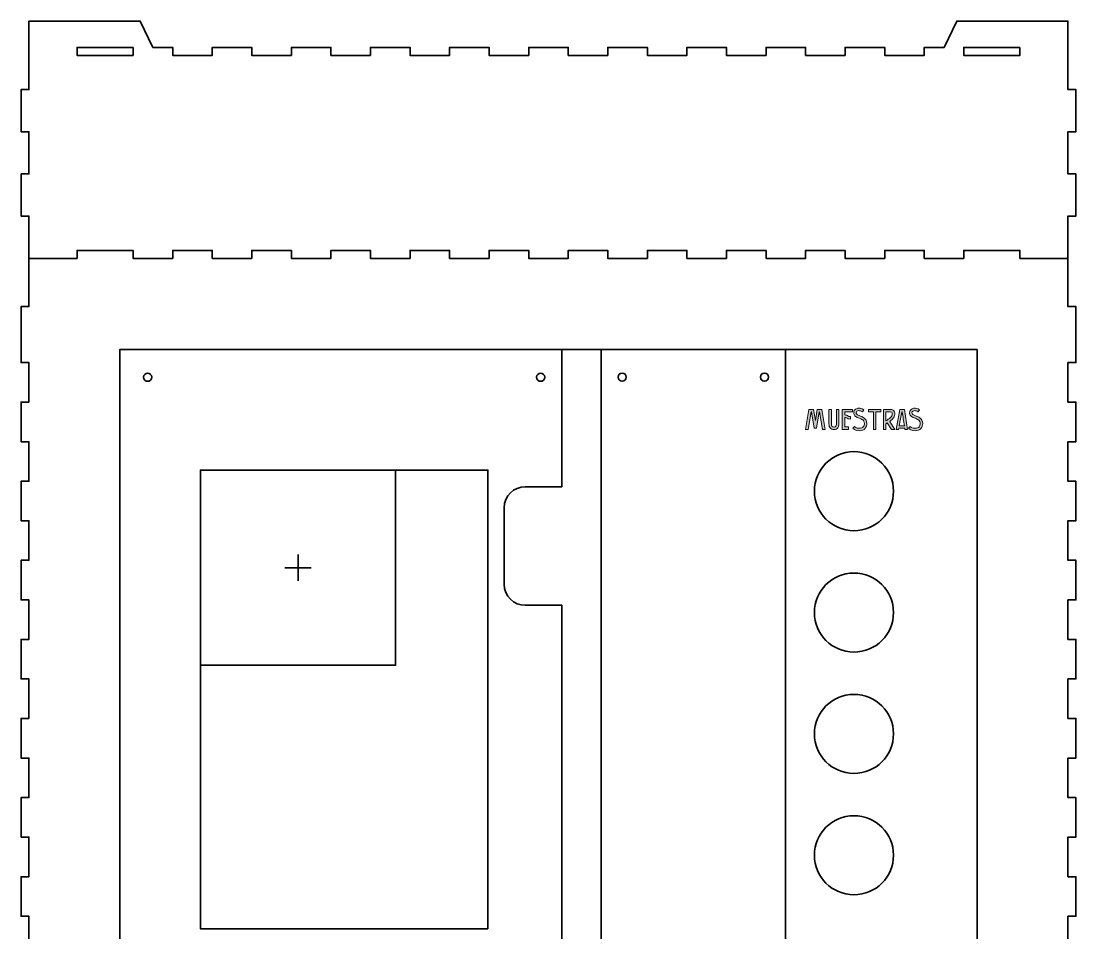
# Model space of a CAD drawing. Header units: inches. Extents: x -3 to 1973, y -1327 to -740.
# Drawn here: x 403.8 to 803.8, y -1085.4 to -739.5 of the extents above; entities that cross this region are included whole.
import ezdxf

# ---------------------------------------------------------------- set-up
doc = ezdxf.new("R2010")
doc.units = ezdxf.units.IN
doc.header["$MEASUREMENT"] = 0
doc.layers.add('Capa 1', color=7, linetype='Continuous')

# ---------------------------------------------------------------- blocks, each defined once
blk = doc.blocks.new('block 2')
at = {"layer": 'Capa 1', "color": 12, "lineweight": 35, "true_color": 0xdf040b}
for points in [[(406.76, -1223.57), (406.76, -1205.32), (403.76, -1205.32), (403.76, -1184.07), (406.76, -1184.07), (406.76, -1169.07), (403.76, -1169.07), (403.76, -1154.07), (406.76, -1154.07), (406.76, -1139.07), (403.76, -1139.07), (403.76, -1124.07), (406.76, -1124.07), (406.76, -1109.07), (403.76, -1109.07), (403.76, -1094.07), (406.76, -1094.07), (406.76, -1079.07), (403.76, -1079.07), (403.76, -1064.07), (406.76, -1064.07), (406.76, -1049.07), (403.76, -1049.07), (403.76, -1034.07), (406.76, -1034.07), (406.76, -1019.07), (403.76, -1019.07), (403.76, -1004.07), (406.76, -1004.07), (406.76, -989.07), (403.76, -989.07), (403.76, -974.07), (406.76, -974.07), (406.76, -959.07), (403.76, -959.07), (403.76, -944.07), (406.76, -944.07), (406.76, -929.07), (403.76, -929.07), (403.76, -914.07), (406.76, -914.07), (406.76, -899.07), (403.76, -899.07), (403.76, -884.07), (406.76, -884.07), (406.76, -869.07), (403.76, -869.07), (403.76, -847.82), (406.76, -847.82), (406.76, -829.57)], [(800.76, -829.57), (800.76, -847.82), (803.76, -847.82), (803.76, -869.07), (800.76, -869.07), (800.76, -884.07), (803.76, -884.07), (803.76, -899.07), (800.76, -899.07), (800.76, -914.07), (803.76, -914.07), (803.76, -929.07), (800.76, -929.07), (800.76, -944.07), (803.76, -944.07), (803.76, -959.07), (800.76, -959.07), (800.76, -974.07), (803.76, -974.07), (803.76, -989.07), (800.76, -989.07), (800.76, -1004.07), (803.76, -1004.07), (803.76, -1019.07), (800.76, -1019.07), (800.76, -1034.07), (803.76, -1034.07), (803.76, -1049.07), (800.76, -1049.07), (800.76, -1064.07), (803.76, -1064.07), (803.76, -1079.07), (800.76, -1079.07), (800.76, -1094.07), (803.76, -1094.07), (803.76, -1109.07), (800.76, -1109.07), (800.76, -1124.07), (803.76, -1124.07), (803.76, -1139.07), (800.76, -1139.07), (800.76, -1154.07), (803.76, -1154.07), (803.76, -1169.07), (800.76, -1169.07), (800.76, -1184.07), (803.76, -1184.07), (803.76, -1205.32), (800.76, -1205.32), (800.76, -1223.57)]]:
    blk.add_lwpolyline(points, dxfattribs=at)

msp = doc.modelspace()

# ---------------------------------------------------------------- hatches: boundary and pattern name
at = {"layer": 'Capa 1', "true_color": 0x00913d}
h = msp.add_hatch(color=114, dxfattribs=at)
h.dxf.hatch_style = 2
h.paths.add_polyline_path([(708.66, -894.46), (708.66, -894.46), (707.69, -894.46), (706.59, -887.8), (706.45, -887.8), (705.41, -893.99), (704.54, -893.99), (703.47, -887.8), (703.32, -887.8), (702.23, -894.47), (701.26, -894.47), (702.52, -886.85), (704.28, -886.85), (704.96, -890.97), (705.64, -886.85), (707.4, -886.85)])
edge = h.paths.add_edge_path()
edge.add_spline(control_points=[(710.12, -886.83), (710.12, -886.83), (711.07, -886.84), (711.07, -886.84), (711.07, -886.84), (711.05, -889.84), (711.07, -891.66), (711.08, -892.13), (711.07, -892.46), (711.09, -892.67), (711.11, -892.89), (711.14, -892.98), (711.27, -893.16), (711.42, -893.35), (711.78, -893.52), (712.07, -893.52), (712.29, -893.52), (712.6, -893.38), (712.71, -893.23), (712.93, -892.96), (712.97, -892.25), (712.97, -891.71), (712.97, -889.53), (712.97, -886.85), (712.97, -886.85), (712.97, -886.85), (713.92, -886.85), (713.92, -886.85), (713.92, -886.85), (713.93, -889.53), (713.92, -891.71), (713.92, -892.22), (714.01, -893.12), (713.46, -893.82), (713.12, -894.26), (712.59, -894.47), (712.07, -894.47), (711.49, -894.47), (710.89, -894.23), (710.51, -893.73), (710.28, -893.43), (710.17, -893.09), (710.14, -892.77), (710.11, -892.44), (710.13, -892.12), (710.12, -891.67), (710.1, -889.83), (710.12, -886.83), (710.12, -886.83)], knot_values=[0, 0, 0, 0, 1, 1, 1, 2, 2, 2, 3, 3, 3, 4, 4, 4, 5, 5, 5, 6, 6, 6, 7, 7, 7, 8, 8, 8, 9, 9, 9, 10, 10, 10, 11, 11, 11, 12, 12, 12, 13, 13, 13, 14, 14, 14, 15, 15, 15, 16, 16, 16, 16], degree=3, periodic=1)
edge = h.paths.add_edge_path()
edge.add_spline(control_points=[(719.08, -886.8), (719.08, -886.8), (719.08, -887.75), (719.08, -887.75), (719.08, -887.75), (716.09, -887.75), (716.09, -887.75), (716.09, -887.75), (716.09, -888.94), (716.09, -888.94), (716.12, -888.94), (716.14, -888.94), (716.17, -888.94), (716.68, -888.93), (717.06, -889.1), (717.31, -889.25), (717.62, -889.43), (717.76, -889.55), (718.25, -889.54), (718.25, -889.54), (718.28, -890.49), (718.28, -890.49), (717.57, -890.51), (717.11, -890.23), (716.83, -890.07), (716.58, -889.92), (716.48, -889.84), (716.09, -889.89), (716.09, -889.89), (716.09, -893.48), (716.09, -893.48), (716.09, -893.48), (717.5, -893.48), (717.5, -893.48), (717.5, -893.48), (717.5, -894.44), (717.5, -894.44), (717.5, -894.44), (716.09, -894.44), (716.09, -894.44), (716.09, -894.44), (715.17, -894.44), (715.17, -894.44), (715.17, -894.44), (715.14, -894.44), (715.14, -894.44), (715.14, -894.44), (715.14, -886.82), (715.14, -886.82), (715.14, -886.82), (715.17, -886.82), (715.17, -886.82), (715.17, -886.82), (715.17, -886.8), (715.17, -886.8), (715.17, -886.8), (719.08, -886.8), (719.08, -886.8)], knot_values=[0, 0, 0, 0, 1, 1, 1, 2, 2, 2, 3, 3, 3, 4, 4, 4, 5, 5, 5, 6, 6, 6, 7, 7, 7, 8, 8, 8, 9, 9, 9, 10, 10, 10, 11, 11, 11, 12, 12, 12, 13, 13, 13, 14, 14, 14, 15, 15, 15, 16, 16, 16, 17, 17, 17, 18, 18, 18, 19, 19, 19, 19], degree=3, periodic=1)
edge = h.paths.add_edge_path()
edge.add_spline(control_points=[(723.33, -886.93), (723.33, -886.93), (722.79, -887.69), (722.79, -887.69), (722.21, -887.28), (721.82, -887.3), (721.39, -887.3), (721.24, -887.3), (720.94, -887.37), (720.74, -887.51), (720.54, -887.65), (720.43, -887.81), (720.43, -888.08), (720.43, -888.31), (720.49, -888.45), (720.65, -888.62), (720.82, -888.79), (721.12, -888.98), (721.56, -889.14), (722.21, -889.39), (722.9, -889.66), (723.48, -890.1), (724.05, -890.55), (724.49, -891.22), (724.49, -892.11), (724.49, -892.79), (724.29, -893.49), (723.82, -894.03), (723.34, -894.57), (722.59, -894.91), (721.63, -894.91), (720.04, -894.91), (719.12, -893.97), (719.12, -893.97), (719.12, -893.97), (719.8, -893.33), (719.8, -893.33), (719.8, -893.33), (720.39, -893.99), (721.63, -893.99), (722.38, -893.99), (722.83, -893.75), (723.12, -893.42), (723.42, -893.08), (723.57, -892.61), (723.57, -892.11), (723.57, -891.5), (723.33, -891.16), (722.91, -890.83), (722.49, -890.51), (721.87, -890.25), (721.23, -890.01), (720.71, -889.81), (720.3, -889.59), (719.99, -889.27), (719.68, -888.95), (719.5, -888.53), (719.5, -888.08), (719.5, -887.49), (719.83, -887.02), (720.21, -886.75), (720.59, -886.48), (721.02, -886.37), (721.39, -886.37), (721.82, -886.37), (722.55, -886.39), (723.33, -886.93)], knot_values=[0, 0, 0, 0, 1, 1, 1, 2, 2, 2, 3, 3, 3, 4, 4, 4, 5, 5, 5, 6, 6, 6, 7, 7, 7, 8, 8, 8, 9, 9, 9, 10, 10, 10, 11, 11, 11, 12, 12, 12, 13, 13, 13, 14, 14, 14, 15, 15, 15, 16, 16, 16, 17, 17, 17, 18, 18, 18, 19, 19, 19, 20, 20, 20, 21, 21, 21, 22, 22, 22, 22], degree=3, periodic=1)
h.paths.add_polyline_path([(729.84, -886.83), (729.84, -887.79), (727.92, -887.8), (727.93, -894.46), (726.99, -894.46), (726.99, -887.8), (725.06, -887.8), (725.06, -886.84)])
edge = h.paths.add_edge_path()
edge.add_spline(control_points=[(730.77, -886.85), (730.77, -886.85), (731.25, -886.85), (731.25, -886.85), (731.25, -886.85), (733.51, -886.85), (733.51, -886.85), (734.19, -886.85), (734.77, -887.24), (734.96, -887.79), (735.15, -888.35), (735.05, -888.98), (734.79, -889.65), (734.48, -890.41), (733.8, -890.92), (733.16, -891.35), (733.16, -891.35), (735.16, -894.46), (735.16, -894.46), (735.16, -894.46), (733.86, -894.46), (733.86, -894.46), (733.86, -894.46), (732.24, -891.94), (732.24, -891.94), (732.04, -892.07), (731.86, -892.2), (731.72, -892.3), (731.72, -892.3), (731.72, -894.46), (731.72, -894.46), (731.72, -894.46), (730.77, -894.46), (730.77, -894.46), (730.77, -894.46), (730.77, -887.33), (730.77, -887.33), (730.77, -887.33), (730.77, -886.85), (730.77, -886.85)], knot_values=[0, 0, 0, 0, 1, 1, 1, 2, 2, 2, 3, 3, 3, 4, 4, 4, 5, 5, 5, 6, 6, 6, 7, 7, 7, 8, 8, 8, 9, 9, 9, 10, 10, 10, 11, 11, 11, 12, 12, 12, 13, 13, 13, 13], degree=3, periodic=1)
edge = h.paths.add_edge_path()
edge.add_spline(control_points=[(731.73, -887.8), (731.73, -887.8), (731.72, -891.13), (731.72, -891.13), (732.02, -890.94), (732.33, -890.76), (732.62, -890.56), (733.22, -890.16), (733.73, -889.71), (733.9, -889.29), (734.12, -888.76), (734.13, -888.32), (734.06, -888.11), (733.98, -887.89), (733.91, -887.8), (733.51, -887.8), (733.51, -887.8), (731.73, -887.8), (731.73, -887.8)], knot_values=[0, 0, 0, 0, 1, 1, 1, 2, 2, 2, 3, 3, 3, 4, 4, 4, 5, 5, 5, 6, 6, 6, 6], degree=3, periodic=1)
h.paths.add_polyline_path([(736.96, -886.84), (738.72, -886.85), (739.89, -894.46), (738.93, -894.46), (738.85, -893.99), (736.62, -893.99), (736.53, -894.46), (735.58, -894.46)])
edge = h.paths.add_edge_path()
edge.add_spline(control_points=[(737.75, -887.8), (737.43, -889.55), (737.11, -891.29), (736.79, -893.03), (736.79, -893.03), (738.71, -893.03), (738.71, -893.03), (738.44, -891.29), (738.17, -889.55), (737.9, -887.81), (737.9, -887.81), (737.75, -887.8), (737.75, -887.8)], knot_values=[0, 0, 0, 0, 1, 1, 1, 2, 2, 2, 3, 3, 3, 4, 4, 4, 4], degree=3, periodic=1)
edge = h.paths.add_edge_path()
edge.add_spline(control_points=[(744.5, -886.93), (744.5, -886.93), (743.97, -887.69), (743.97, -887.69), (743.39, -887.28), (743, -887.3), (742.57, -887.3), (742.41, -887.3), (742.12, -887.37), (741.92, -887.51), (741.72, -887.65), (741.6, -887.81), (741.6, -888.08), (741.6, -888.31), (741.66, -888.45), (741.83, -888.62), (741.99, -888.79), (742.29, -888.98), (742.73, -889.14), (743.38, -889.39), (744.08, -889.66), (744.65, -890.1), (745.23, -890.55), (745.67, -891.22), (745.67, -892.11), (745.67, -892.79), (745.47, -893.49), (744.99, -894.03), (744.51, -894.57), (743.76, -894.91), (742.8, -894.91), (741.21, -894.91), (740.3, -893.97), (740.3, -893.97), (740.3, -893.97), (740.97, -893.33), (740.97, -893.33), (740.97, -893.33), (741.56, -893.99), (742.8, -893.99), (743.55, -893.99), (744, -893.75), (744.3, -893.42), (744.59, -893.08), (744.74, -892.61), (744.74, -892.11), (744.74, -891.5), (744.51, -891.16), (744.09, -890.83), (743.66, -890.51), (743.04, -890.25), (742.4, -890.01), (741.89, -889.81), (741.47, -889.59), (741.16, -889.27), (740.85, -888.95), (740.67, -888.53), (740.67, -888.08), (740.67, -887.49), (741.01, -887.02), (741.39, -886.75), (741.77, -886.48), (742.19, -886.37), (742.57, -886.37), (743, -886.37), (743.72, -886.39), (744.5, -886.93)], knot_values=[0, 0, 0, 0, 1, 1, 1, 2, 2, 2, 3, 3, 3, 4, 4, 4, 5, 5, 5, 6, 6, 6, 7, 7, 7, 8, 8, 8, 9, 9, 9, 10, 10, 10, 11, 11, 11, 12, 12, 12, 13, 13, 13, 14, 14, 14, 15, 15, 15, 16, 16, 16, 17, 17, 17, 18, 18, 18, 19, 19, 19, 20, 20, 20, 21, 21, 21, 22, 22, 22, 22], degree=3, periodic=1)

# ---------------------------------------------------------------- linework, layer by layer
at = {"layer": 'Capa 1', "color": 12, "lineweight": 35, "true_color": 0xdf040b}
for points in [[(403.76, -797.52), (403.76, -813.52), (406.76, -813.52), (406.76, -829.52), (425.01, -829.52), (425.01, -826.52), (446.26, -826.52), (446.26, -829.52), (461.26, -829.52), (461.26, -826.52), (476.26, -826.52), (476.26, -829.52), (491.26, -829.52), (491.26, -826.52), (506.26, -826.52), (506.26, -829.52), (521.26, -829.52), (521.26, -826.52), (536.26, -826.52), (536.26, -829.52), (551.26, -829.52), (551.26, -826.52), (566.26, -826.52), (566.26, -829.52), (581.26, -829.52), (581.26, -826.52), (596.26, -826.52), (596.26, -829.52), (611.26, -829.52), (611.26, -826.52), (626.26, -826.52), (626.26, -829.52), (641.26, -829.52), (641.26, -826.52), (656.26, -826.52), (656.26, -829.52), (671.26, -829.52), (671.26, -826.52), (686.26, -826.52), (686.26, -829.52), (701.26, -829.52), (701.26, -826.52), (716.26, -826.52), (716.26, -829.52), (731.26, -829.52), (731.26, -826.52), (746.26, -826.52), (746.26, -829.52), (761.26, -829.52), (761.26, -826.52), (782.51, -826.52), (782.51, -829.52), (800.76, -829.52), (800.76, -813.52), (803.76, -813.52), (803.76, -797.52), (800.76, -797.52), (800.76, -781.52), (803.76, -781.52), (803.76, -765.52), (800.76, -765.52), (800.76, -739.52), (758.58, -739.52), (753.76, -749.52), (746.26, -749.52), (746.26, -752.52), (731.26, -752.52), (731.26, -749.52), (716.26, -749.52), (716.26, -752.52), (701.26, -752.52), (701.26, -749.52), (686.26, -749.52), (686.26, -752.52), (671.26, -752.52), (671.26, -749.52), (656.26, -749.52), (656.26, -752.52), (641.26, -752.52), (641.26, -749.52), (626.26, -749.52), (626.26, -752.52), (611.26, -752.52), (611.26, -749.52), (596.26, -749.52), (596.26, -752.52), (581.26, -752.52), (581.26, -749.52), (566.26, -749.52), (566.26, -752.52), (551.26, -752.52), (551.26, -749.52), (536.26, -749.52), (536.26, -752.52), (521.26, -752.52), (521.26, -749.52), (506.26, -749.52), (506.26, -752.52), (491.26, -752.52), (491.26, -749.52), (476.26, -749.52), (476.26, -752.52), (461.26, -752.52), (461.26, -749.52), (453.76, -749.52), (448.95, -739.52), (406.76, -739.52), (406.76, -765.52), (403.76, -765.52), (403.76, -781.52), (406.76, -781.52), (406.76, -797.52), (403.76, -797.52)], [(446.26, -749.52), (446.26, -752.52), (425.01, -752.52), (425.01, -749.52), (446.26, -749.52)], [(782.51, -749.52), (782.51, -752.52), (761.26, -752.52), (761.26, -749.52), (782.51, -749.52)], [(766.26, -864.07), (441.26, -864.07), (441.26, -1189.07), (766.26, -1189.07), (766.26, -864.07)], [(623.69, -1189.04), (623.69, -864.07)], [(693.69, -1189.04), (693.69, -864.07)], [(580.78, -1083.85), (471.78, -1083.85), (471.78, -909.85), (580.78, -909.85), (580.78, -1083.85)], [(545.8, -909.86), (545.8, -983.86), (471.8, -983.86)]]:
    msp.add_lwpolyline(points, dxfattribs=at)
at = {"layer": 'Capa 1', "lineweight": 0}
for points in [[(708.66, -894.46), (708.66, -894.46), (707.69, -894.46), (706.59, -887.8), (706.45, -887.8), (705.41, -893.99), (704.54, -893.99), (703.47, -887.8), (703.32, -887.8), (702.23, -894.47), (701.26, -894.47), (702.52, -886.85), (704.28, -886.85), (704.96, -890.97), (705.64, -886.85), (707.4, -886.85), (708.66, -894.46)], [(729.84, -886.83), (729.84, -887.79), (727.92, -887.8), (727.93, -894.46), (726.99, -894.46), (726.99, -887.8), (725.06, -887.8), (725.06, -886.84), (729.84, -886.83)], [(736.96, -886.84), (738.72, -886.85), (739.89, -894.46), (738.93, -894.46), (738.85, -893.99), (736.62, -893.99), (736.53, -894.46), (735.58, -894.46), (736.96, -886.84)]]:
    msp.add_lwpolyline(points, dxfattribs=at)
at = {"layer": 'Capa 1', "color": 114, "lineweight": 35, "true_color": 0x00913d}
for points in [[(508.8, -951.86), (508.8, -941.86)], [(503.8, -946.86), (513.8, -946.86)]]:
    msp.add_lwpolyline(points, dxfattribs=at)
at = {"layer": 'Capa 1', "color": 12, "lineweight": 35, "true_color": 0xdf040b}
for points, knots in [([(441.24, -1127.07), (441.24, -1127.07), (608.78, -1127.07), (608.78, -1127.07), (608.78, -1127.07), (608.78, -961.14), (608.78, -961.14), (608.78, -961.14), (594.95, -961.14), (594.95, -961.14), (590.53, -961.14), (586.95, -957.56), (586.95, -953.14), (586.95, -953.14), (586.95, -924.14), (586.95, -924.14), (586.95, -919.72), (590.53, -916.14), (594.95, -916.14), (594.95, -916.14), (608.78, -916.14), (608.78, -916.14), (608.78, -916.14), (608.78, -864.13), (608.78, -864.13)], [0, 0, 0, 0, 1, 1, 1, 2, 2, 2, 3, 3, 3, 4, 4, 4, 5, 5, 5, 6, 6, 6, 7, 7, 7, 8, 8, 8, 8]), ([(451.78, -876.17), (450.92, -876.17), (450.23, -875.48), (450.23, -874.62), (450.23, -873.77), (450.92, -873.07), (451.78, -873.07), (452.63, -873.07), (453.33, -873.77), (453.33, -874.62), (453.33, -875.48), (452.63, -876.17), (451.78, -876.17)], [0, 0, 0, 0, 1, 1, 1, 2, 2, 2, 3, 3, 3, 4, 4, 4, 4]), ([(600.78, -873.07), (601.63, -873.07), (602.33, -873.77), (602.33, -874.62), (602.33, -875.48), (601.63, -876.17), (600.78, -876.17), (599.92, -876.17), (599.23, -875.48), (599.23, -874.62), (599.23, -873.77), (599.92, -873.07), (600.78, -873.07)], [0, 0, 0, 0, 1, 1, 1, 2, 2, 2, 3, 3, 3, 4, 4, 4, 4]), ([(631.69, -873.02), (630.84, -873.02), (630.14, -873.71), (630.14, -874.57), (630.14, -875.42), (630.84, -876.12), (631.69, -876.12), (632.55, -876.12), (633.24, -875.42), (633.24, -874.57), (633.24, -873.71), (632.55, -873.02), (631.69, -873.02)], [0, 0, 0, 0, 1, 1, 1, 2, 2, 2, 3, 3, 3, 4, 4, 4, 4]), ([(684.14, -874.57), (684.14, -875.42), (684.84, -876.12), (685.69, -876.12), (686.55, -876.12), (687.24, -875.42), (687.24, -874.57), (687.24, -873.71), (686.55, -873.02), (685.69, -873.02), (684.84, -873.02), (684.14, -873.71), (684.14, -874.57)], [0, 0, 0, 0, 1, 1, 1, 2, 2, 2, 3, 3, 3, 4, 4, 4, 4]), ([(719.59, -902.85), (727.88, -902.85), (734.6, -909.57), (734.6, -917.85), (734.6, -926.14), (727.88, -932.85), (719.59, -932.85), (711.31, -932.85), (704.59, -926.14), (704.59, -917.85), (704.59, -909.57), (711.31, -902.85), (719.59, -902.85)], [0, 0, 0, 0, 1, 1, 1, 2, 2, 2, 3, 3, 3, 4, 4, 4, 4]), ([(719.59, -948.88), (727.88, -948.88), (734.6, -955.59), (734.6, -963.88), (734.6, -972.16), (727.88, -978.88), (719.59, -978.88), (711.31, -978.88), (704.59, -972.16), (704.59, -963.88), (704.59, -955.59), (711.31, -948.88), (719.59, -948.88)], [0, 0, 0, 0, 1, 1, 1, 2, 2, 2, 3, 3, 3, 4, 4, 4, 4]), ([(719.59, -994.91), (727.88, -994.91), (734.6, -1001.62), (734.6, -1009.91), (734.6, -1018.19), (727.88, -1024.91), (719.59, -1024.91), (711.31, -1024.91), (704.59, -1018.19), (704.59, -1009.91), (704.59, -1001.62), (711.31, -994.91), (719.59, -994.91)], [0, 0, 0, 0, 1, 1, 1, 2, 2, 2, 3, 3, 3, 4, 4, 4, 4]), ([(719.59, -1040.93), (727.88, -1040.93), (734.6, -1047.65), (734.6, -1055.93), (734.6, -1064.21), (727.88, -1070.93), (719.59, -1070.93), (711.31, -1070.93), (704.59, -1064.21), (704.59, -1055.93), (704.59, -1047.65), (711.31, -1040.93), (719.59, -1040.93)], [0, 0, 0, 0, 1, 1, 1, 2, 2, 2, 3, 3, 3, 4, 4, 4, 4])]:
    msp.add_open_spline(points, degree=3, knots=knots, dxfattribs=at)
at = {"layer": 'Capa 1', "lineweight": 0}
for points, knots in [([(710.12, -886.83), (710.12, -886.83), (711.07, -886.84), (711.07, -886.84), (711.07, -886.84), (711.05, -889.84), (711.07, -891.66), (711.08, -892.13), (711.07, -892.46), (711.09, -892.67), (711.11, -892.89), (711.14, -892.98), (711.27, -893.16), (711.42, -893.35), (711.78, -893.52), (712.07, -893.52), (712.29, -893.52), (712.6, -893.38), (712.71, -893.23), (712.93, -892.96), (712.97, -892.25), (712.97, -891.71), (712.97, -889.53), (712.97, -886.85), (712.97, -886.85), (712.97, -886.85), (713.92, -886.85), (713.92, -886.85), (713.92, -886.85), (713.93, -889.53), (713.92, -891.71), (713.92, -892.22), (714.01, -893.12), (713.46, -893.82), (713.12, -894.26), (712.59, -894.47), (712.07, -894.47), (711.49, -894.47), (710.89, -894.23), (710.51, -893.73), (710.28, -893.43), (710.17, -893.09), (710.14, -892.77), (710.11, -892.44), (710.13, -892.12), (710.12, -891.67), (710.1, -889.83), (710.12, -886.83), (710.12, -886.83)], [0, 0, 0, 0, 1, 1, 1, 2, 2, 2, 3, 3, 3, 4, 4, 4, 5, 5, 5, 6, 6, 6, 7, 7, 7, 8, 8, 8, 9, 9, 9, 10, 10, 10, 11, 11, 11, 12, 12, 12, 13, 13, 13, 14, 14, 14, 15, 15, 15, 16, 16, 16, 16]), ([(719.08, -886.8), (719.08, -886.8), (719.08, -887.75), (719.08, -887.75), (719.08, -887.75), (716.09, -887.75), (716.09, -887.75), (716.09, -887.75), (716.09, -888.94), (716.09, -888.94), (716.12, -888.94), (716.14, -888.94), (716.17, -888.94), (716.68, -888.93), (717.06, -889.1), (717.31, -889.25), (717.62, -889.43), (717.76, -889.55), (718.25, -889.54), (718.25, -889.54), (718.28, -890.49), (718.28, -890.49), (717.57, -890.51), (717.11, -890.23), (716.83, -890.07), (716.58, -889.92), (716.48, -889.84), (716.09, -889.89), (716.09, -889.89), (716.09, -893.48), (716.09, -893.48), (716.09, -893.48), (717.5, -893.48), (717.5, -893.48), (717.5, -893.48), (717.5, -894.44), (717.5, -894.44), (717.5, -894.44), (716.09, -894.44), (716.09, -894.44), (716.09, -894.44), (715.17, -894.44), (715.17, -894.44), (715.17, -894.44), (715.14, -894.44), (715.14, -894.44), (715.14, -894.44), (715.14, -886.82), (715.14, -886.82), (715.14, -886.82), (715.17, -886.82), (715.17, -886.82), (715.17, -886.82), (715.17, -886.8), (715.17, -886.8), (715.17, -886.8), (719.08, -886.8), (719.08, -886.8)], [0, 0, 0, 0, 1, 1, 1, 2, 2, 2, 3, 3, 3, 4, 4, 4, 5, 5, 5, 6, 6, 6, 7, 7, 7, 8, 8, 8, 9, 9, 9, 10, 10, 10, 11, 11, 11, 12, 12, 12, 13, 13, 13, 14, 14, 14, 15, 15, 15, 16, 16, 16, 17, 17, 17, 18, 18, 18, 19, 19, 19, 19]), ([(723.33, -886.93), (723.33, -886.93), (722.79, -887.69), (722.79, -887.69), (722.21, -887.28), (721.82, -887.3), (721.39, -887.3), (721.24, -887.3), (720.94, -887.37), (720.74, -887.51), (720.54, -887.65), (720.43, -887.81), (720.43, -888.08), (720.43, -888.31), (720.49, -888.45), (720.65, -888.62), (720.82, -888.79), (721.12, -888.98), (721.56, -889.14), (722.21, -889.39), (722.9, -889.66), (723.48, -890.1), (724.05, -890.55), (724.49, -891.22), (724.49, -892.11), (724.49, -892.79), (724.29, -893.49), (723.82, -894.03), (723.34, -894.57), (722.59, -894.91), (721.63, -894.91), (720.04, -894.91), (719.12, -893.97), (719.12, -893.97), (719.12, -893.97), (719.8, -893.33), (719.8, -893.33), (719.8, -893.33), (720.39, -893.99), (721.63, -893.99), (722.38, -893.99), (722.83, -893.75), (723.12, -893.42), (723.42, -893.08), (723.57, -892.61), (723.57, -892.11), (723.57, -891.5), (723.33, -891.16), (722.91, -890.83), (722.49, -890.51), (721.87, -890.25), (721.23, -890.01), (720.71, -889.81), (720.3, -889.59), (719.99, -889.27), (719.68, -888.95), (719.5, -888.53), (719.5, -888.08), (719.5, -887.49), (719.83, -887.02), (720.21, -886.75), (720.59, -886.48), (721.02, -886.37), (721.39, -886.37), (721.82, -886.37), (722.55, -886.39), (723.33, -886.93)], [0, 0, 0, 0, 1, 1, 1, 2, 2, 2, 3, 3, 3, 4, 4, 4, 5, 5, 5, 6, 6, 6, 7, 7, 7, 8, 8, 8, 9, 9, 9, 10, 10, 10, 11, 11, 11, 12, 12, 12, 13, 13, 13, 14, 14, 14, 15, 15, 15, 16, 16, 16, 17, 17, 17, 18, 18, 18, 19, 19, 19, 20, 20, 20, 21, 21, 21, 22, 22, 22, 22]), ([(730.77, -886.85), (730.77, -886.85), (731.25, -886.85), (731.25, -886.85), (731.25, -886.85), (733.51, -886.85), (733.51, -886.85), (734.19, -886.85), (734.77, -887.24), (734.96, -887.79), (735.15, -888.35), (735.05, -888.98), (734.79, -889.65), (734.48, -890.41), (733.8, -890.92), (733.16, -891.35), (733.16, -891.35), (735.16, -894.46), (735.16, -894.46), (735.16, -894.46), (733.86, -894.46), (733.86, -894.46), (733.86, -894.46), (732.24, -891.94), (732.24, -891.94), (732.04, -892.07), (731.86, -892.2), (731.72, -892.3), (731.72, -892.3), (731.72, -894.46), (731.72, -894.46), (731.72, -894.46), (730.77, -894.46), (730.77, -894.46), (730.77, -894.46), (730.77, -887.33), (730.77, -887.33), (730.77, -887.33), (730.77, -886.85), (730.77, -886.85)], [0, 0, 0, 0, 1, 1, 1, 2, 2, 2, 3, 3, 3, 4, 4, 4, 5, 5, 5, 6, 6, 6, 7, 7, 7, 8, 8, 8, 9, 9, 9, 10, 10, 10, 11, 11, 11, 12, 12, 12, 13, 13, 13, 13]), ([(731.73, -887.8), (731.73, -887.8), (731.72, -891.13), (731.72, -891.13), (732.02, -890.94), (732.33, -890.76), (732.62, -890.56), (733.22, -890.16), (733.73, -889.71), (733.9, -889.29), (734.12, -888.76), (734.13, -888.32), (734.06, -888.11), (733.98, -887.89), (733.91, -887.8), (733.51, -887.8), (733.51, -887.8), (731.73, -887.8), (731.73, -887.8)], [0, 0, 0, 0, 1, 1, 1, 2, 2, 2, 3, 3, 3, 4, 4, 4, 5, 5, 5, 6, 6, 6, 6]), ([(737.75, -887.8), (737.43, -889.55), (737.11, -891.29), (736.79, -893.03), (736.79, -893.03), (738.71, -893.03), (738.71, -893.03), (738.44, -891.29), (738.17, -889.55), (737.9, -887.81), (737.9, -887.81), (737.75, -887.8), (737.75, -887.8)], [0, 0, 0, 0, 1, 1, 1, 2, 2, 2, 3, 3, 3, 4, 4, 4, 4]), ([(744.5, -886.93), (744.5, -886.93), (743.97, -887.69), (743.97, -887.69), (743.39, -887.28), (743, -887.3), (742.57, -887.3), (742.41, -887.3), (742.12, -887.37), (741.92, -887.51), (741.72, -887.65), (741.6, -887.81), (741.6, -888.08), (741.6, -888.31), (741.66, -888.45), (741.83, -888.62), (741.99, -888.79), (742.29, -888.98), (742.73, -889.14), (743.38, -889.39), (744.08, -889.66), (744.65, -890.1), (745.23, -890.55), (745.67, -891.22), (745.67, -892.11), (745.67, -892.79), (745.47, -893.49), (744.99, -894.03), (744.51, -894.57), (743.76, -894.91), (742.8, -894.91), (741.21, -894.91), (740.3, -893.97), (740.3, -893.97), (740.3, -893.97), (740.97, -893.33), (740.97, -893.33), (740.97, -893.33), (741.56, -893.99), (742.8, -893.99), (743.55, -893.99), (744, -893.75), (744.3, -893.42), (744.59, -893.08), (744.74, -892.61), (744.74, -892.11), (744.74, -891.5), (744.51, -891.16), (744.09, -890.83), (743.66, -890.51), (743.04, -890.25), (742.4, -890.01), (741.89, -889.81), (741.47, -889.59), (741.16, -889.27), (740.85, -888.95), (740.67, -888.53), (740.67, -888.08), (740.67, -887.49), (741.01, -887.02), (741.39, -886.75), (741.77, -886.48), (742.19, -886.37), (742.57, -886.37), (743, -886.37), (743.72, -886.39), (744.5, -886.93)], [0, 0, 0, 0, 1, 1, 1, 2, 2, 2, 3, 3, 3, 4, 4, 4, 5, 5, 5, 6, 6, 6, 7, 7, 7, 8, 8, 8, 9, 9, 9, 10, 10, 10, 11, 11, 11, 12, 12, 12, 13, 13, 13, 14, 14, 14, 15, 15, 15, 16, 16, 16, 17, 17, 17, 18, 18, 18, 19, 19, 19, 20, 20, 20, 21, 21, 21, 22, 22, 22, 22])]:
    msp.add_open_spline(points, degree=3, knots=knots, dxfattribs=at)

# ---------------------------------------------------------------- block references
at = {"layer": 'Capa 1'}
msp.add_blockref('block 2', (0, 0), dxfattribs=at)

doc.saveas('drawing.dxf')
